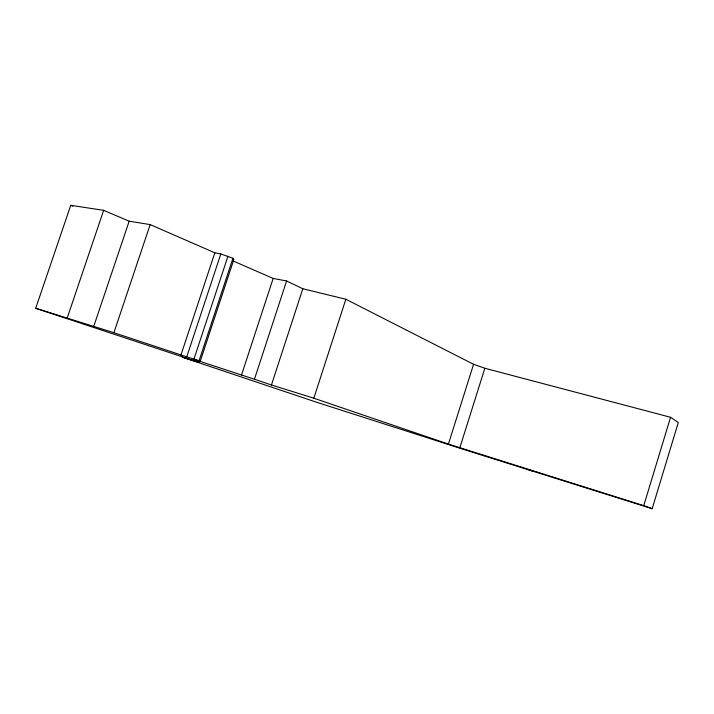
<?xml version="1.0" encoding="UTF-8"?>
<svg xmlns="http://www.w3.org/2000/svg" width="714" height="714" viewBox="0 0 714 714"><rect width="100%" height="100%" fill="white"/><g stroke="black" fill="none" stroke-linecap="round" stroke-linejoin="round"><path stroke-width="1.07" d="M670.562 417.279L678.3 422.509L652.185 508.68L643.742 505.655L670.562 417.279L484.842 368.254L473.569 364.292L345.844 299.237L302.816 288.759L286.582 280.977L273.167 278.433L232.987 260.913M643.742 505.655L448.419 444.081L473.569 364.292M459.825 447.785L484.842 368.254M448.419 444.081L313.839 398.216L345.844 299.237M652.185 508.68L468.277 450.891L317.194 402.437L182.275 357.17L199.126 362.382L35.7 308.287L70.74 205.32L103.646 210.327L129.172 221.188L150.172 224.598L214.843 252.792L220.813 253.952L232.925 258.272L233.826 259.566L200.223 361.32L194.324 359.508L254.452 379.232L286.582 280.977M254.452 379.232L271.454 384.971L302.816 288.759M241.439 375.252L273.167 278.433M35.7 308.287L113.901 332.706L186.747 356.839L220.813 253.952M186.747 356.839L193.931 359.133L227.98 256.147M200.223 361.32L199.045 360.829L232.925 258.272M180.945 355.054L214.843 252.792M113.901 332.706L150.172 224.598M67.277 317.81L103.646 210.327M93.677 326.584L129.172 221.188M196.689 360.329L197.912 360.704M271.454 384.971L313.839 398.216M193.931 359.133L199.045 360.829M528.03 469.571L532.84 471.231M70.74 205.32L72.783 206.185"/></g></svg>
